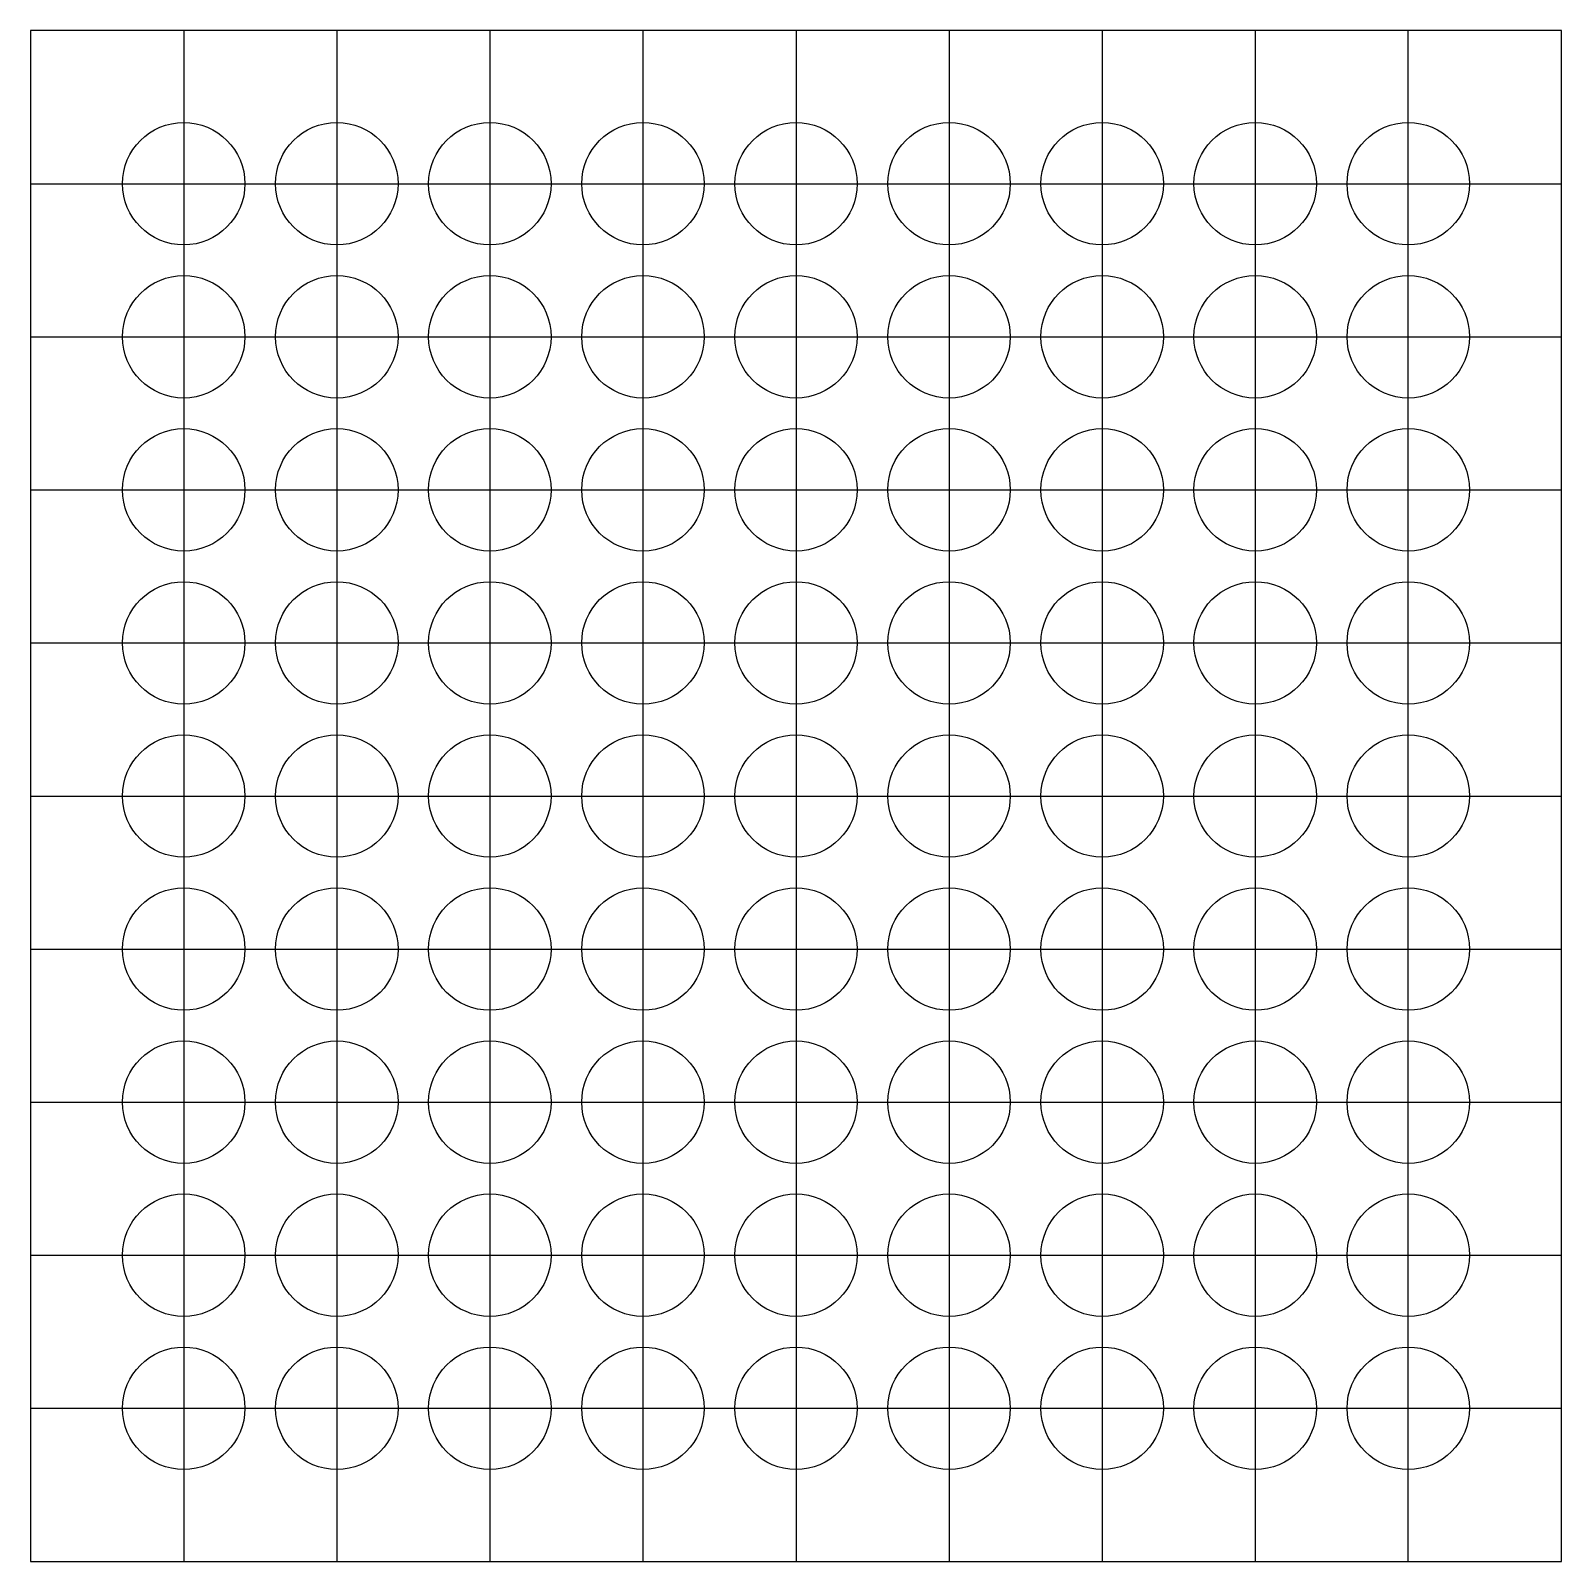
# Model space of a CAD drawing. Header units: millimetres. Extents: x 0 to 100, y 0 to 100.
import ezdxf

# ---------------------------------------------------------------- set-up
doc = ezdxf.new("R2010")
doc.units = ezdxf.units.MM
doc.header["$MEASUREMENT"] = 0

msp = doc.modelspace()

# ---------------------------------------------------------------- linework, layer by layer
at = {"color": 7}
for p, q in [((0, 100), (0, 0)), ((100, 100), (0, 100)), ((100, 0), (100, 100)), ((0, 0), (100, 0))]:
    msp.add_line(p, q, dxfattribs=at)
at = {"color": 3}
for p, q in [((10, 100), (10, 0)), ((20, 100), (20, 0)), ((30, 100), (30, 0)), ((40, 100), (40, 0)), ((50, 100), (50, 0)), ((60, 100), (60, 0)), ((70, 100), (70, 0)), ((80, 100), (80, 0)), ((90, 0), (90, 100)), ((0, 90), (100, 90)), ((0, 80), (100, 80)), ((0, 70), (100, 70)), ((0, 60), (100, 60)), ((0, 50), (100, 50)), ((0, 40), (100, 40)), ((0, 30), (100, 30)), ((0, 20), (100, 20)), ((0, 10), (100, 10))]:
    msp.add_line(p, q, dxfattribs=at)
at = {"color": 7}
for centre in [(10, 90), (20, 90), (30, 90), (40, 90), (50, 90), (60, 90), (70, 90), (80, 90), (90, 90), (10, 80), (20, 80), (30, 80), (40, 80), (50, 80), (60, 80), (70, 80), (80, 80), (90, 80), (10, 70), (20, 70), (30, 70), (40, 70), (50, 70), (60, 70), (70, 70), (80, 70), (90, 70), (10, 60), (20, 60), (30, 60), (40, 60), (50, 60), (60, 60), (70, 60), (80, 60), (90, 60), (10, 50), (20, 50), (30, 50), (40, 50), (50, 50), (60, 50), (70, 50), (80, 50), (90, 50), (10, 40), (20, 40), (30, 40), (40, 40), (50, 40), (60, 40), (70, 40), (80, 40), (90, 40), (10, 30), (20, 30), (30, 30), (40, 30), (50, 30), (60, 30), (70, 30), (80, 30), (90, 30), (10, 20), (20, 20), (30, 20), (40, 20), (50, 20), (60, 20), (70, 20), (80, 20), (90, 20), (10, 10), (20, 10), (30, 10), (40, 10), (50, 10), (60, 10), (70, 10), (80, 10), (90, 10)]:
    msp.add_circle(centre, 4, dxfattribs=at)

doc.saveas('drawing.dxf')
